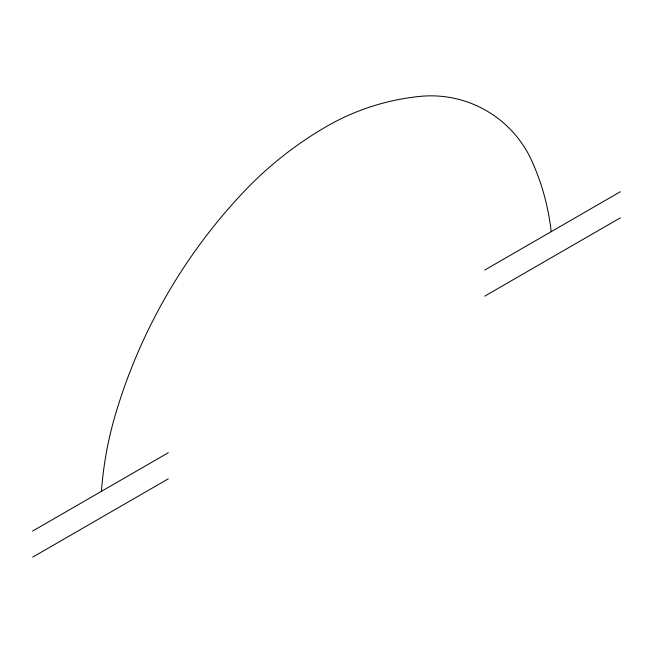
<?xml version="1.0" encoding="UTF-8"?>
<svg xmlns="http://www.w3.org/2000/svg" width="653" height="653" viewBox="0 0 653 653"><rect width="100%" height="100%" fill="white"/><g stroke="black" fill="none" stroke-linecap="round" stroke-linejoin="round"><path stroke-width="0.98" d="M32.65 531.052L168.27 452.749M484.73 270.048L620.35 191.745M32.65 557.156L168.27 478.853M484.73 296.144L620.35 217.841M551.165 231.693A233.243 233.243 0 0 0 531.803 160.858A110.602 110.602 0 0 0 420.132 96.383A233.243 233.243 0 0 0 326.5 126.494A365.288 365.288 0 0 0 243.953 191.631A551.858 551.858 0 0 0 115.597 413.945A365.288 365.288 0 0 0 101.435 491.342"/></g></svg>
